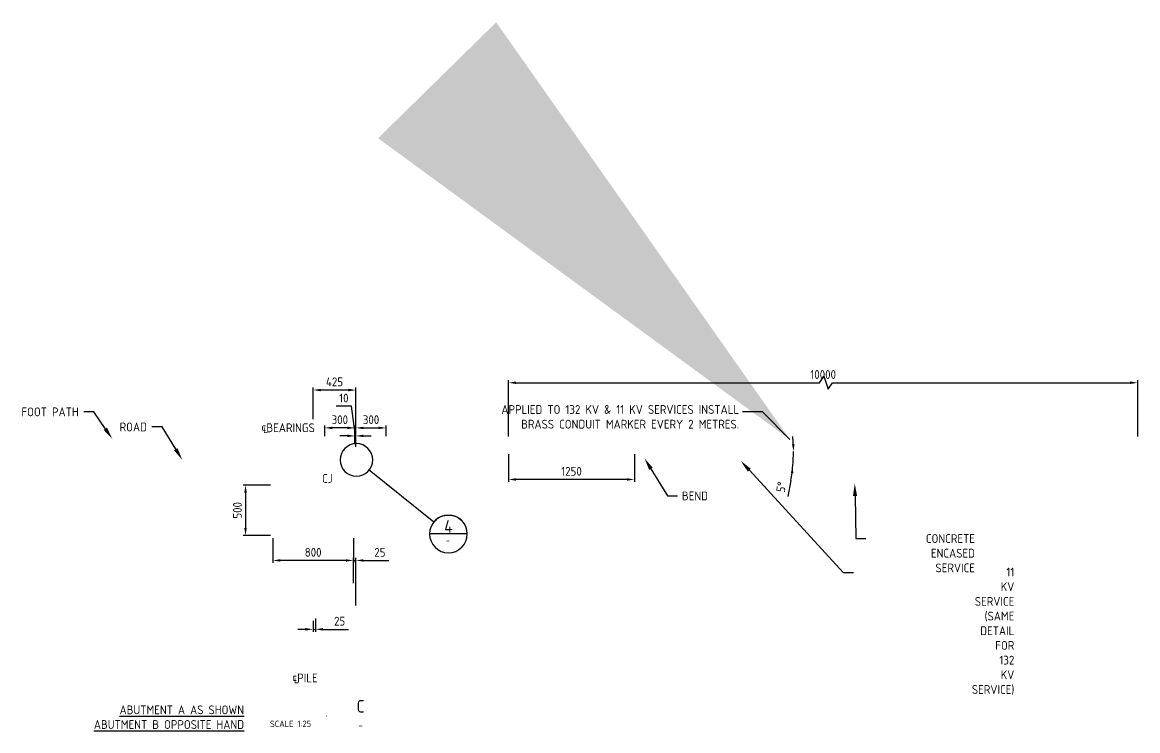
# Paper-space layout 'SHEET (5)' of a CAD drawing. Header units: metres. Extents: x -9 to 1337, y -9 to 581.
# Drawn here: x 1227.55 to 1238.62, y 63.83 to 70.86 of the extents above; entities that cross this region are included whole.
import ezdxf
from ezdxf import colors
from ezdxf.entities.mleader import LeaderData, LeaderLine
from ezdxf.enums import TextEntityAlignment as Align
from ezdxf.math import Vec2, Vec3

# ---------------------------------------------------------------- set-up
doc = ezdxf.new("R2010")
doc.units = ezdxf.units.M
doc.layers.get('0').update_dxf_attribs({"color": 6})
for name, color, linetype in [('_symbol', 7, 'Continuous'), ('_User Miscellaneous1', 7, 'Continuous'), ('_User Miscellaneous1 @ 0.025', 7, 'Continuous'), ('_wipeout', 255, 'Continuous'), ('C-ANNO-TEXT-WIPE', 7, 'Continuous')]:
    doc.layers.add(name, color=color, linetype=linetype)
doc.layers.add('C-ANNO-TEXT', color=254, linetype='Continuous', lineweight=0)
doc.styles.add('IsoCP', font='isocp.shx')
doc.dimstyles.new('NWRL Standard', dxfattribs={"dimtxt": 3.5, "dimasz": 3, "dimexe": 1, "dimexo": 1, "dimgap": 1.5, "dimtad": 1, "dimdec": 0, "dimlfac": 1000, "dimzin": 0, "dimdsep": 46, "dimtxsty": 'IsoCP', "dimcen": 0, "dimdle": 2, "dimclrd": 256, "dimclre": 256, "dimclrt": 7, "dimadec": 0, "dimazin": 0, "dimtfac": 1, "dimtdec": 0, "dimtmove": 0, "dimatfit": 2, "dimfxl": 1, "dimtolj": 1, "dimtzin": 0, "dimarcsym": 0})

# ---------------------------------------------------------------- blocks, each defined once
blk = doc.blocks.new('*D257')
at = {"layer": '_User Miscellaneous1', "lineweight": -2, "transparency": 16777216}
for p, q in [((1230.035, 65.74), (1230.035, 65.492)), ((1230.835, 65.74), (1230.835, 65.492)), ((1230.76, 65.517), (1230.11, 65.517))]:
    blk.add_line(p, q, dxfattribs=at)
at = {"layer": '_User Miscellaneous1', "transparency": 16777216}
for points in [[(1230.11, 65.53), (1230.11, 65.505), (1230.035, 65.517)], [(1230.76, 65.53), (1230.76, 65.505), (1230.835, 65.517)]]:
    blk.add_solid(points, dxfattribs=at)
at = {"layer": 'Defpoints', "color": 0, "transparency": 16777216}
for p in [(1230.035, 65.765), (1230.835, 65.765), (1230.035, 65.517)]:
    blk.add_point(p, dxfattribs=at)
at = {"layer": '_User Miscellaneous1', "color": 7, "transparency": 16777216, "insert": (1230.435, 65.598), "char_height": 0.0875, "attachment_point": 5, "style": 'IsoCP'}
blk.add_mtext('\\A1;{\\C7;800}', dxfattribs=at)
blk = doc.blocks.new('*D258')
at = {"layer": '_User Miscellaneous1', "lineweight": -2, "transparency": 16777216}
for p, q in [((1230.01, 66.265), (1229.739, 66.265)), ((1229.764, 66.19), (1229.764, 65.84)), ((1230.01, 65.765), (1229.739, 65.765))]:
    blk.add_line(p, q, dxfattribs=at)
at = {"layer": '_User Miscellaneous1', "transparency": 16777216}
for points in [[(1229.751, 66.19), (1229.776, 66.19), (1229.764, 66.265)], [(1229.751, 65.84), (1229.776, 65.84), (1229.764, 65.765)]]:
    blk.add_solid(points, dxfattribs=at)
at = {"layer": 'Defpoints', "color": 0, "transparency": 16777216}
for p in [(1230.035, 66.265), (1229.764, 65.765), (1230.035, 65.765)]:
    blk.add_point(p, dxfattribs=at)
at = {"layer": '_User Miscellaneous1', "color": 7, "transparency": 16777216, "insert": (1229.683, 66.015), "char_height": 0.0875, "attachment_point": 5, "rotation": 90, "style": 'IsoCP'}
blk.add_mtext('\\A1;{\\C7;500}', dxfattribs=at)
blk = doc.blocks.new('*D259')
at = {"layer": '_User Miscellaneous1', "lineweight": -2, "transparency": 16777216}
for p, q in [((1230.76, 65.517), (1230.685, 65.517)), ((1230.835, 65.29), (1230.835, 65.542)), ((1230.835, 65.517), (1230.86, 65.517)), ((1230.86, 65.071), (1230.86, 65.542)), ((1230.935, 65.517), (1231.187, 65.517))]:
    blk.add_line(p, q, dxfattribs=at)
at = {"layer": '_User Miscellaneous1', "transparency": 16777216}
for points in [[(1230.76, 65.53), (1230.76, 65.505), (1230.835, 65.517)], [(1230.935, 65.53), (1230.935, 65.505), (1230.86, 65.517)]]:
    blk.add_solid(points, dxfattribs=at)
at = {"layer": 'Defpoints', "color": 0, "transparency": 16777216}
for p in [(1230.86, 65.517), (1230.835, 65.265), (1230.86, 65.046)]:
    blk.add_point(p, dxfattribs=at)
at = {"layer": '_User Miscellaneous1', "color": 7, "transparency": 16777216, "insert": (1231.098, 65.598), "char_height": 0.0875, "attachment_point": 5, "style": 'IsoCP'}
blk.add_mtext('\\A1;{\\C7;25}', dxfattribs=at)
blk = doc.blocks.new('*D260')
at = {"layer": '_User Miscellaneous1', "lineweight": -2, "transparency": 16777216}
for p, q in [((1230.86, 66.752), (1230.86, 66.859)), ((1230.935, 66.834), (1231.085, 66.834)), ((1231.16, 66.752), (1231.16, 66.859))]:
    blk.add_line(p, q, dxfattribs=at)
at = {"layer": '_User Miscellaneous1', "transparency": 16777216}
for points in [[(1230.935, 66.846), (1230.935, 66.821), (1230.86, 66.834)], [(1231.085, 66.846), (1231.085, 66.821), (1231.16, 66.834)]]:
    blk.add_solid(points, dxfattribs=at)
at = {"layer": 'Defpoints', "color": 0, "transparency": 16777216}
for p in [(1231.16, 66.834), (1230.86, 66.727), (1231.16, 66.727)]:
    blk.add_point(p, dxfattribs=at)
at = {"layer": '_User Miscellaneous1', "color": 7, "transparency": 16777216, "insert": (1231.01, 66.915), "char_height": 0.0875, "attachment_point": 5, "style": 'IsoCP'}
blk.add_mtext('\\A1;{\\C7;300}', dxfattribs=at)
blk = doc.blocks.new('*D261')
at = {"layer": '_User Miscellaneous1', "lineweight": -2, "transparency": 16777216}
for p, q in [((1230.55, 66.752), (1230.55, 66.859)), ((1230.775, 66.834), (1230.625, 66.834)), ((1230.85, 66.752), (1230.85, 66.859))]:
    blk.add_line(p, q, dxfattribs=at)
at = {"layer": '_User Miscellaneous1', "transparency": 16777216}
for points in [[(1230.625, 66.846), (1230.625, 66.821), (1230.55, 66.834)], [(1230.775, 66.846), (1230.775, 66.821), (1230.85, 66.834)]]:
    blk.add_solid(points, dxfattribs=at)
at = {"layer": 'Defpoints', "color": 0, "transparency": 16777216}
for p in [(1230.55, 66.834), (1230.55, 66.727), (1230.85, 66.727)]:
    blk.add_point(p, dxfattribs=at)
at = {"layer": '_User Miscellaneous1', "color": 7, "transparency": 16777216, "insert": (1230.7, 66.915), "char_height": 0.0875, "attachment_point": 5, "style": 'IsoCP'}
blk.add_mtext('\\A1;{\\C7;300}', dxfattribs=at)
blk = doc.blocks.new('*D262')
at = {"layer": '_User Miscellaneous1', "lineweight": -2, "transparency": 16777216}
for p, q in [((1230.817, 67.049), (1230.663, 67.049)), ((1230.855, 66.754), (1230.817, 67.049)), ((1230.775, 66.754), (1230.7, 66.754)), ((1230.85, 66.672), (1230.85, 66.779)), ((1230.86, 66.754), (1230.85, 66.754)), ((1230.86, 66.754), (1230.85, 66.754)), ((1230.86, 66.672), (1230.86, 66.779)), ((1230.935, 66.754), (1231.01, 66.754))]:
    blk.add_line(p, q, dxfattribs=at)
at = {"layer": '_User Miscellaneous1', "transparency": 16777216}
for points in [[(1230.775, 66.767), (1230.775, 66.742), (1230.85, 66.754)], [(1230.935, 66.767), (1230.935, 66.742), (1230.86, 66.754)]]:
    blk.add_solid(points, dxfattribs=at)
at = {"layer": 'Defpoints', "color": 0, "transparency": 16777216}
for p in [(1230.85, 66.754), (1230.85, 66.647), (1230.86, 66.647)]:
    blk.add_point(p, dxfattribs=at)
at = {"layer": '_User Miscellaneous1', "color": 7, "transparency": 16777216, "insert": (1230.74, 67.13), "char_height": 0.0875, "attachment_point": 5, "style": 'IsoCP'}
blk.add_mtext('\\A1;{\\C7;10}', dxfattribs=at)
blk = doc.blocks.new('*D263')
at = {"layer": '_User Miscellaneous1', "lineweight": -2, "transparency": 16777216}
for p, q in [((1230.435, 66.919), (1230.435, 67.235)), ((1230.785, 67.21), (1230.51, 67.21)), ((1230.86, 66.646), (1230.86, 67.235))]:
    blk.add_line(p, q, dxfattribs=at)
at = {"layer": '_User Miscellaneous1', "transparency": 16777216}
for points in [[(1230.51, 67.222), (1230.51, 67.197), (1230.435, 67.21)], [(1230.785, 67.222), (1230.785, 67.197), (1230.86, 67.21)]]:
    blk.add_solid(points, dxfattribs=at)
at = {"layer": 'Defpoints', "color": 0, "transparency": 16777216}
for p in [(1230.435, 67.21), (1230.435, 66.894), (1230.86, 66.621)]:
    blk.add_point(p, dxfattribs=at)
at = {"layer": '_User Miscellaneous1', "color": 7, "transparency": 16777216, "insert": (1230.647, 67.291), "char_height": 0.0875, "attachment_point": 5, "style": 'IsoCP'}
blk.add_mtext('\\A1;{\\C7;425}', dxfattribs=at)
blk = doc.blocks.new('*D264')
at = {"layer": '_User Miscellaneous1', "lineweight": -2, "transparency": 16777216}
for p, q in [((1230.434, 64.917), (1230.434, 64.808)), ((1230.459, 64.941), (1230.459, 64.808)), ((1230.359, 64.833), (1230.284, 64.833)), ((1230.434, 64.833), (1230.459, 64.833)), ((1230.534, 64.833), (1230.787, 64.833))]:
    blk.add_line(p, q, dxfattribs=at)
at = {"layer": '_User Miscellaneous1', "transparency": 16777216}
for points in [[(1230.359, 64.846), (1230.359, 64.821), (1230.434, 64.833)], [(1230.534, 64.846), (1230.534, 64.821), (1230.459, 64.833)]]:
    blk.add_solid(points, dxfattribs=at)
at = {"layer": 'Defpoints', "color": 0, "transparency": 16777216}
for p in [(1230.434, 64.942), (1230.459, 64.966), (1230.459, 64.833)]:
    blk.add_point(p, dxfattribs=at)
at = {"layer": '_User Miscellaneous1', "color": 7, "transparency": 16777216, "insert": (1230.698, 64.914), "char_height": 0.0875, "attachment_point": 5, "style": 'IsoCP'}
blk.add_mtext('\\A1;{\\C7;25}', dxfattribs=at)
blk = doc.blocks.new('*U119')
at = {"layer": '_symbol'}
blk.add_circle((36.54, 29.41), 6.48, dxfattribs=at)
blk.add_wipeout([(0, 7.5), (-1.17, 7.41), (-2.32, 7.13), (-3.4, 6.68), (-4.41, 6.07), (-5.3, 5.3), (-6.07, 4.41), (-6.68, 3.4), (-7.13, 2.32), (-7.41, 1.17), (-7.5, 0), (-7.41, -1.17), (-7.13, -2.32), (-6.68, -3.4), (-6.07, -4.41), (-5.3, -5.3), (-4.41, -6.07), (-3.4, -6.68), (-2.32, -7.13), (-1.17, -7.41), (0, -7.5), (1.17, -7.41), (2.32, -7.13), (3.4, -6.68), (4.41, -6.07), (5.3, -5.3), (6.07, -4.41), (6.68, -3.4), (7.13, -2.32), (7.41, -1.17), (7.5, 0), (7.41, 1.17), (7.13, 2.32), (6.68, 3.4), (6.07, 4.41), (5.3, 5.3), (4.41, 6.07), (3.4, 6.68), (2.32, 7.13), (1.17, 7.41)]).dxf.layer = '_wipeout'
at = {"color": 1, "linetype": 'ByBlock', "lineweight": -2, "flags": 128}
blk.add_lwpolyline([(5.3, 5.3, 0.416886), (-5.3, 5.3)], format="xyb", dxfattribs=at)
at = {"layer": '_symbol'}
blk.add_line((5.84, 4.7), (31.49, 25.35), dxfattribs=at)
at = {"layer": '_symbol', "color": 1, "linetype": 'ByBlock', "lineweight": -2, "flags": 128}
blk.add_lwpolyline([(-7.5, 0), (7.5, 0)], dxfattribs=at)
at = {"layer": '_symbol', "color": 1}
blk.add_circle((0, 0), 7.5, dxfattribs=at)
at = {"layer": '_symbol', "color": 1, "linetype": 'ByBlock', "lineweight": -2, "style": 'IsoCP'}
blk.add_attdef('SECTION', text='', height=5, dxfattribs=at).set_placement((0, 3), align=Align.MIDDLE)
at = {"layer": '_symbol', "color": 7, "linetype": 'ByBlock', "lineweight": -2, "style": 'IsoCP'}
blk.add_attdef('DWG', text='', height=2.5, dxfattribs=at).set_placement((0.21, -2.5), align=Align.MIDDLE)
blk = doc.blocks.new('sym_section')
at = {"layer": 'C-ANNO-TEXT', "color": 1}
blk.add_line((0.04, 0), (0, 0), dxfattribs=at)
blk.add_circle((0.04, 0), 0.009, dxfattribs=at)
at = {"layer": 'C-ANNO-TEXT', "color": 1, "style": 'IsoCP'}
blk.add_text('SECTION', height=0.005, dxfattribs=at).set_placement((0, 0))
blk.add_attdef('PREFIX', text='', height=0.005, dxfattribs=at).set_placement((0, 0), align=Align.RIGHT)
blk.add_attdef('SECTION-LETTER', text='', height=0.005, dxfattribs=at).set_placement((0.04, 0), align=Align.MIDDLE)
for height in [0.005, 0.000005]:
    blk.add_attdef('SUFFIX', (0.04, 0), '', height=height, dxfattribs=at)
at = {"layer": 'C-ANNO-TEXT', "style": 'IsoCP'}
blk.add_attdef('SCALE', (0, -0.01), '', height=0.0035, dxfattribs=at)
at = {"layer": 'C-ANNO-TEXT', "color": 7, "style": 'IsoCP'}
blk.add_attdef('PLAN-NO.', text='', height=0.0025, dxfattribs=at).set_placement((0.04, 0), align=Align.MIDDLE)
blk = doc.blocks.new('*D267')
at = {"layer": '_User Miscellaneous1', "lineweight": -2, "transparency": 16777216}
blk.add_line((1235.179, 66.312), (1235.15, 66.152), dxfattribs=at)
for start, end in [(2.7209, 5.4418), (355, 0), (349.5566, 355), (349.5582, 352.2791)]:
    blk.add_arc((1233.626, 66.598), 1.579, start, end, dxfattribs=at)
at = {"layer": '_User Miscellaneous1', "transparency": 16777216}
for points in [[(1235.216, 66.673), (1235.191, 66.673), (1235.205, 66.598)], [(1235.179, 66.387), (1235.203, 66.384), (1235.199, 66.46)]]:
    blk.add_solid(points, dxfattribs=at)
at = {"layer": 'Defpoints', "color": 0, "transparency": 16777216}
for p in [(1233.407, 66.598), (1233.825, 66.581), (1235.334, 66.598), (1235.205, 66.552), (1238.624, 66.161)]:
    blk.add_point(p, dxfattribs=at)
at = {"layer": '_User Miscellaneous1', "color": 7, "transparency": 16777216, "insert": (1235.084, 66.247), "char_height": 0.0875, "attachment_point": 5, "rotation": 79.5566, "style": 'IsoCP'}
blk.add_mtext('\\A1;5°', dxfattribs=at)
blk = doc.blocks.new('*D268')
at = {"layer": '_User Miscellaneous1', "lineweight": -2, "transparency": 16777216}
for p, q in [((1232.376, 66.748), (1232.376, 67.307)), ((1232.451, 67.282), (1235.463, 67.282)), ((1235.463, 67.282), (1235.507, 67.348)), ((1235.507, 67.348), (1235.55, 67.217)), ((1235.55, 67.217), (1235.594, 67.282)), ((1235.594, 67.282), (1238.549, 67.282)), ((1238.624, 66.748), (1238.624, 67.307))]:
    blk.add_line(p, q, dxfattribs=at)
at = {"layer": '_User Miscellaneous1', "transparency": 16777216}
for points in [[(1232.451, 67.295), (1232.451, 67.27), (1232.376, 67.282)], [(1238.549, 67.295), (1238.549, 67.27), (1238.624, 67.282)]]:
    blk.add_solid(points, dxfattribs=at)
at = {"layer": 'Defpoints', "color": 0, "transparency": 16777216}
for p in [(1238.624, 67.282), (1232.376, 66.723), (1238.624, 66.723)]:
    blk.add_point(p, dxfattribs=at)
at = {"layer": '_User Miscellaneous1', "color": 7, "transparency": 16777216, "insert": (1235.5, 67.364), "char_height": 0.0875, "attachment_point": 5, "style": 'IsoCP'}
blk.add_mtext('\\A1;10000', dxfattribs=at)
blk = doc.blocks.new('*D272')
at = {"layer": '_User Miscellaneous1', "lineweight": -2, "transparency": 16777216}
for p, q in [((1232.376, 66.573), (1232.376, 66.297)), ((1233.626, 66.573), (1233.626, 66.297)), ((1233.551, 66.322), (1232.451, 66.322))]:
    blk.add_line(p, q, dxfattribs=at)
at = {"layer": '_User Miscellaneous1', "transparency": 16777216}
for points in [[(1232.451, 66.334), (1232.451, 66.309), (1232.376, 66.322)], [(1233.551, 66.334), (1233.551, 66.309), (1233.626, 66.322)]]:
    blk.add_solid(points, dxfattribs=at)
at = {"layer": 'Defpoints', "color": 0, "transparency": 16777216}
for p in [(1232.376, 66.598), (1233.626, 66.598), (1232.376, 66.322)]:
    blk.add_point(p, dxfattribs=at)
at = {"layer": '_User Miscellaneous1', "color": 7, "transparency": 16777216, "insert": (1233.001, 66.403), "char_height": 0.0875, "attachment_point": 5, "style": 'IsoCP'}
blk.add_mtext('\\A1;1250', dxfattribs=at)

psp = doc.layouts.new('SHEET (5)')

# ---------------------------------------------------------------- block references
at = {"layer": '_User Miscellaneous1 @ 0.025'}
ref = psp.add_blockref('sym_section', (1230.56896, 63.96926), dxfattribs=dict(at, xscale=0.02500000000000001, yscale=0.02500000000000001, zscale=0.02500000000000001, rotation=359.9999079786841))
ref.add_attrib('PREFIX', '%%U', dxfattribs={"layer": '_symbol', "color": 1, "height": 0.125, "rotation": 359.999908, "style": 'IsoCP'}).set_placement((1230.02521, 63.99426), align=Align.BOTTOM_RIGHT)
ref.add_attrib('SECTION-NO.', 'C', dxfattribs={"layer": '_symbol', "color": 1, "height": 0.125, "rotation": 359.999908, "style": 'IsoCP'}).set_placement((1230.90646, 64.06926), align=Align.MIDDLE)
ref.add_attrib('PLAN-NO.', '-', dxfattribs={"layer": '_symbol', "color": 7, "height": 0.075, "rotation": 359.999908, "style": 'IsoCP'}).set_placement((1230.90646, 63.88176), align=Align.MIDDLE)
ref.add_attrib('SUFFIX', '%%U', dxfattribs={"layer": '_symbol', "color": 1, "height": 0.125, "rotation": 359.999908, "style": 'IsoCP'}).set_placement((1231.13146, 63.99426), align=Align.BOTTOM_LEFT)
ref.add_attrib('SCALE', 'SCALE 1:25', dxfattribs={"layer": '_symbol', "color": 7, "height": 0.0625, "rotation": 359.999908, "style": 'IsoCP'}).set_placement((1230.00646, 63.84426), align=Align.BOTTOM_LEFT)

# ---------------------------------------------------------------- texts
at = {"layer": '_User Miscellaneous1', "color": 7, "char_height": 0.0875, "attachment_point": 3, "style": 'IsoCP'}
for s, width, insert in [('APPLIED TO 132 KV & 11 KV SERVICES INSTALL BRASS CONDUIT MARKER EVERY 2 METRES.', 2.5739504, (1234.66524, 67.06039)), ('℄BEARINGS', 0.5990354, (1230.45186, 66.87895))]:
    psp.add_mtext_dynamic_manual_height_columns(s, width=width, gutter_width=0.4375, heights=[0], dxfattribs=dict(at, insert=insert))
at = {"layer": '_User Miscellaneous1', "color": 7, "insert": (1230.62847, 66.37533), "char_height": 0.0875, "width": 0.1490177, "attachment_point": 3, "rotation": 360, "style": 'IsoCP'}
psp.add_mtext('CJ', dxfattribs=at)
at = {"layer": '_User Miscellaneous1', "insert": (1230.48007, 64.39381), "char_height": 0.0875, "attachment_point": 3, "style": 'IsoCP'}
psp.add_mtext_dynamic_manual_height_columns('℄PILE', width=0.5990354, gutter_width=0.4375, heights=[0], dxfattribs=at)
at = {"layer": '_User Miscellaneous1', "insert": (1229.74898, 64.07707), "char_height": 0.0875, "width": 1.8668502, "attachment_point": 3, "rotation": 360, "style": 'IsoCP'}
psp.add_mtext('{\\L\\C7;ABUTMENT A AS SHOWN\\PABUTMENT B OPPOSITE HAND}', dxfattribs=at)

# ---------------------------------------------------------------- dimensions: what is measured, and where the dimension line sits
at = {"layer": '_User Miscellaneous1'}
for base, p1, p2, picture, middle in [((1230.4345, 67.20971), (1230.8595, 66.62071), (1230.4345, 66.89414), '*D263', (1230.647, 67.20971)), ((1230.8495, 66.75435), (1230.8595, 66.64747), (1230.8495, 66.64747), '*D262', (1230.7795, 67.04856))]:
    dim = psp.add_linear_dim(base=base, p1=p1, p2=p2, angle=180, text='{\\C7;<>}', dimstyle='NWRL Standard', dxfattribs=at)
    dim.commit()
    dim.dimension.update_dxf_attribs({"geometry": picture, "text_midpoint": middle, "dimtype": 160})
dim = psp.add_linear_dim(base=(1238.62374, 67.28231), p1=(1232.37579, 66.72302), p2=(1238.62374, 66.72302), text='10000', dimstyle='NWRL Standard', dxfattribs=at)
dim.commit()
dim.dimension.update_dxf_attribs({"geometry": '*D268', "text_midpoint": (1235.49976, 67.36356)})
for base, p1, p2, angle, picture, middle in [((1230.5495, 66.83361), (1230.8495, 66.72673), (1230.5495, 66.72673), 180, '*D261', (1230.6995, 66.91486)), ((1231.1595, 66.83361), (1230.8595, 66.72673), (1231.1595, 66.72673), 180, '*D260', (1231.0095, 66.91486)), ((1229.76389, 65.76534), (1230.0345, 66.26534), (1230.0345, 65.76534), 90, '*D258', (1229.68264, 66.01534)), ((1230.0345, 65.51717), (1230.8345, 65.76534), (1230.0345, 65.76534), 180, '*D257', (1230.4345, 65.59842)), ((1230.8595, 65.51717), (1230.8345, 65.26534), (1230.8595, 65.04634), 180, '*D259', (1231.09805, 65.59843)), ((1230.4595, 64.83309), (1230.4345, 64.94169), (1230.4595, 64.96623), 180, '*D264', (1230.69805, 64.91435))]:
    dim = psp.add_linear_dim(base=base, p1=p1, p2=p2, angle=angle, text='{\\C7;<>}', dimstyle='NWRL Standard', dxfattribs=at)
    dim.commit()
    dim.dimension.update_dxf_attribs({"geometry": picture, "text_midpoint": middle})
dim = psp.add_angular_dim_2l(base=(1235.20459, 66.55208), line1=((1233.82503, 66.58059), (1238.62374, 66.16076)), line2=((1233.40731, 66.59802), (1235.33419, 66.59802)), dimstyle='NWRL Standard', override={"dimscale": 0}, dxfattribs=at)
dim.commit()
dim.dimension.update_dxf_attribs({"geometry": '*D267', "text_midpoint": (1235.08446, 66.24654)})
dim = psp.add_linear_dim(base=(1232.37579, 66.32185), p1=(1233.62579, 66.59802), p2=(1232.37579, 66.59802), dimstyle='NWRL Standard', dxfattribs=at)
dim.commit()
dim.dimension.update_dxf_attribs({"geometry": '*D272', "text_midpoint": (1233.00079, 66.40311)})

# ---------------------------------------------------------------- leaders
at = {"layer": '_User Miscellaneous1', "color": 7}
ml = psp.add_multileader_mtext('Standard', dxfattribs=at)
ml.set_content('{\\C7;FOOT PATH}', color=2, style='IsoCP')
ml.set_leader_properties(color=7, linetype='ByLayer', lineweight=-1)
ml.build(insert=Vec2(0, 0))
ml.multileader.update_dxf_attribs({"dogleg_length": 4, "arrow_head_size": 0.125, "scale": 0.025})
ctx = ml.context
ctx.base_point, ctx.scale, ctx.char_height, ctx.arrow_head_size, ctx.landing_gap_size, ctx.plane_origin = Vec3(1227.48845, 66.99292), 0.025, 0.0875, 0.125, 0.05, Vec3(1228.44103, 66.72302)
ctx.text_align_type = 2
notes = []
notes.append((ctx, [(1, (1, 1, 0), (1228.2572, 66.99292), (-1, 0), 0.1, [(0, [(1228.44103, 66.72302)], 0, [])])]))
ctx.mtext.insert, ctx.mtext.alignment, ctx.mtext.flow_direction = Vec3(1228.1072, 67.0367), 3, 5
ml = psp.add_multileader_mtext('Standard', dxfattribs=at)
ml.set_content('{\\C7;ROAD}', color=2, style='IsoCP')
ml.set_leader_properties(color=7, linetype='ByLayer', lineweight=-1)
ml.build(insert=Vec2(0, 0))
ml.multileader.update_dxf_attribs({"dogleg_length": 4, "arrow_head_size": 0.125, "scale": 0.025})
ctx = ml.context
ctx.base_point, ctx.scale, ctx.char_height, ctx.arrow_head_size, ctx.landing_gap_size, ctx.plane_origin = Vec3(1228.46676, 66.84292), 0.025, 0.0875, 0.125, 0.05, Vec3(1229.11807, 66.57302)
ctx.text_align_type = 2
notes.append((ctx, [(1, (1, 1, 0), (1228.93424, 66.84292), (-1, 0), 0.1, [(0, [(1229.13604, 66.51553)], 0, [])])]))
ctx.mtext.insert, ctx.mtext.alignment, ctx.mtext.flow_direction = Vec3(1228.78424, 66.88667), 3, 5
ml = psp.add_multileader_mtext('Standard', dxfattribs=at)
ml.set_content('{\\C7;BEND}', color=2, style='IsoCP')
ml.set_leader_properties(color=7, linetype='ByLayer', lineweight=-1)
ml.build(insert=Vec2(0, 0))
ml.multileader.update_dxf_attribs({"dogleg_length": 4, "arrow_head_size": 0.125, "scale": 0.025})
ctx = ml.context
ctx.base_point, ctx.scale, ctx.char_height, ctx.arrow_head_size, ctx.landing_gap_size, ctx.plane_origin = Vec3(1234.05267, 66.15833), 0.025, 0.0875, 0.125, 0.05, Vec3(1233.7776, 66.07349)
ctx.text_align_type = 2
notes.append((ctx, [(0, (1, 1, 0), (1233.95267, 66.15833), (1, 0), 0.1, [(0, [(1233.72488, 66.53428)], 0, [])])]))
ctx.mtext.insert, ctx.mtext.width, ctx.mtext.defined_height, ctx.mtext.alignment, ctx.mtext.flow_direction = Vec3(1234.35642, 66.20208), 2.6073417, 0.23333, 3, 5
ml = psp.add_multileader_mtext('Standard', dxfattribs=at)
ml.set_content('{\\C7;11 KV SERVICE (SAME DETAIL FOR 132 KV SERVICE)}', color=2, style='IsoCP')
ml.set_leader_properties(color=7, linetype='ByLayer', lineweight=-1)
ml.build(insert=Vec2(0, 0))
ml.multileader.update_dxf_attribs({"dogleg_length": 4, "arrow_head_size": 0.125, "scale": 0.025})
ctx = ml.context
ctx.base_point, ctx.scale, ctx.char_height, ctx.arrow_head_size, ctx.landing_gap_size, ctx.plane_origin = Vec3(1235.79989, 65.39795), 0.025, 0.0875, 0.125, 0.05, Vec3(1234.58023, 66.29904)
ctx.text_align_type = 2
notes.append((ctx, [(0, (1, 1, 0), (1235.69989, 65.39795), (1, 0), 0.1, [(0, [(1234.68241, 66.50558)], 0, [])])]))
ctx.mtext.insert, ctx.mtext.width, ctx.mtext.alignment, ctx.mtext.flow_direction = Vec3(1237.39864, 65.44607), 1.7140425, 3, 5
ml = psp.add_multileader_mtext('Standard', dxfattribs=at)
ml.set_content('{\\C7;CONCRETE ENCASED SERVICE}', color=2, style='IsoCP')
ml.set_leader_properties(color=7, linetype='ByLayer', lineweight=-1)
ml.build(insert=Vec2(0, 0))
ml.multileader.update_dxf_attribs({"dogleg_length": 4, "arrow_head_size": 0.125, "scale": 0.025})
ctx = ml.context
ctx.base_point, ctx.scale, ctx.char_height, ctx.arrow_head_size, ctx.landing_gap_size, ctx.plane_origin = Vec3(1235.92513, 65.73486), 0.025, 0.0875, 0.125, 0.05, Vec3(1235.86681, 65.82078)
ctx.text_align_type = 2
notes.append((ctx, [(0, (1, 1, 0), (1235.82513, 65.73486), (1, 0), 0.1, [(0, [(1235.81409, 66.28157)], 0, [])])]))
ctx.mtext.insert, ctx.mtext.width, ctx.mtext.alignment, ctx.mtext.flow_direction = Vec3(1237.00763, 65.77861), 1.2468394, 3, 5
for ctx, leaders in notes:
    for number, flags, end, landing, length, lines in leaders:
        leader = LeaderData()
        leader.index, (leader.has_last_leader_line, leader.has_dogleg_vector, leader.attachment_direction) = number, flags
        leader.last_leader_point, leader.dogleg_vector, leader.dogleg_length = Vec3(end), Vec3(landing), length
        for number, points, colour, breaks in lines:
            line = LeaderLine()
            line.index, line.vertices, line.color, line.breaks = number, Vec3.list(points), colors.encode_raw_color(colour), breaks
            leader.lines.append(line)
        ctx.leaders.append(leader)

# ---------------------------------------------------------------- next in the draw order: block references
at = {"layer": '_User Miscellaneous1 @ 0.025'}
ref = psp.add_blockref('*U119', (1231.77873, 65.78019), dxfattribs=dict(at, xscale=-0.02500000000000001, yscale=0.02500000000000001, zscale=0.02500000000000001, rotation=2.536371113137648e-10))
ref.add_attrib('SECTION', '4', dxfattribs={"layer": '_symbol', "color": 1, "linetype": 'ByBlock', "lineweight": -2, "height": 0.125, "style": 'IsoCP'}).set_placement((1231.77873, 65.85519), align=Align.MIDDLE)
ref.add_attrib('DWG', '-', dxfattribs={"layer": '_symbol', "color": 7, "linetype": 'ByBlock', "lineweight": -2, "height": 0.0625, "style": 'IsoCP'}).set_placement((1231.77339, 65.71769), align=Align.MIDDLE)

# ---------------------------------------------------------------- next in the draw order: leaders
at = {"layer": '_User Miscellaneous1', "color": 7}
psp.add_leader([(1235.1696, 66.71899), (1234.8988, 66.99478), (1234.69938, 66.99478)], dimstyle='NWRL Standard', override={"dimscale": 0, "dimasz": 5}, dxfattribs=at)

doc.saveas('drawing.dxf')
